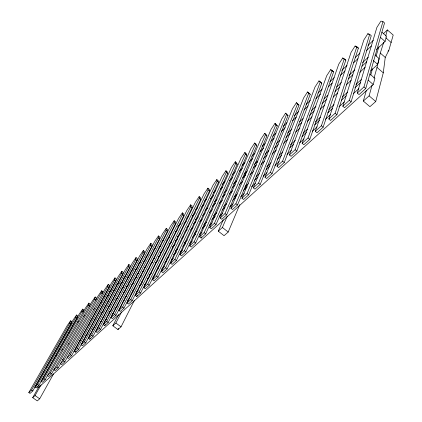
<?xml version="1.0" encoding="UTF-8"?>
<svg xmlns="http://www.w3.org/2000/svg" width="422" height="422" viewBox="0 0 422 422"><rect width="100%" height="100%" fill="white"/><g stroke="black" fill="none" stroke-linecap="round" stroke-linejoin="round"><path stroke-width="0.63" d="M175.452 223.686L175.483 221.74L174.186 220.732L170.472 226.208L135.304 295.437L136.749 296.513L140.595 293.021L175.452 223.686L174.149 222.674L174.186 220.732M167.418 231.398L167.508 229.415L166.221 228.423L162.528 233.862L127.011 303.001L128.441 304.062L132.191 300.654L167.418 231.398L166.12 230.401L166.221 228.423M159.553 238.947L159.706 236.927L158.429 235.945L154.753 241.347L118.909 310.386L120.328 311.431L123.989 308.102L159.553 238.947L158.271 237.961L158.429 235.945M151.862 246.332L152.068 244.28L150.802 243.309L147.146 248.674L111.002 317.597L112.405 318.626L115.981 315.376L151.862 246.332L150.585 245.361L150.802 243.309M144.329 253.559L144.593 251.475L143.338 250.52L139.703 255.843L103.279 324.639L104.667 325.657L108.164 322.482L144.329 253.559L143.069 252.599L143.338 250.52M366.391 90.282L363.326 101.053L369.909 106.682L375.733 101.528L383.271 72.842L385.254 57.418L388.836 50.371L393.204 35.058L387.38 29.925L383.192 33.897M136.96 260.638L137.271 258.517L136.032 257.578L132.413 262.864L95.731 331.523L97.107 332.525L100.52 329.418L136.96 260.638L135.71 259.688L136.032 257.578M129.744 267.564L130.108 265.417L128.874 264.488L125.276 269.737L88.356 338.249L89.717 339.235L93.056 336.202L129.744 267.564L128.504 266.63L128.874 264.488M122.675 274.347L123.087 272.174L121.863 271.256L118.287 276.468L81.145 344.821L82.49 345.797L85.756 342.833L122.675 274.347L121.446 273.424L121.863 271.256M115.755 280.994L116.208 278.794L114.995 277.887L111.434 283.062L74.093 351.252L75.427 352.212L78.624 349.316L115.755 280.994L114.531 280.081L114.995 277.887M108.269 284.386L107.758 286.607L70.31 354.696L67.198 357.539L68.522 358.489L71.645 355.651L108.971 287.503L109.467 285.283L108.269 284.386L104.725 289.529L64.819 361.854L61.765 364.629L60.451 363.69L63.5 360.91L101.122 292.995L101.67 290.758L102.862 291.639L102.324 293.886L101.122 292.995M374.024 78.149L376.999 67.399L380.291 53.082L383.772 42.2M94.618 299.261L95.208 296.998L96.39 297.874L95.81 300.137L94.618 299.261L56.833 366.987L53.847 369.709L55.15 370.637L58.141 367.921L98.147 295.859L101.67 290.758M88.24 305.401L88.868 303.123L90.039 303.982L89.422 306.272L88.24 305.401L50.308 372.937L47.385 375.601L48.678 376.514L51.6 373.855L91.701 302.068L95.208 296.998M36.783 386.647L38.307 387.718L373.238 84.5L374.926 78.371L369.909 74.04M376.445 49.58L385.086 41.456L386.526 36.229L381.91 32.167M370.912 70.643L377.695 64.387L379.267 58.711L374.942 54.939M363.326 101.053L369.118 95.857L372.098 85.107M385.661 36.123L387.38 29.925M83.814 309.975L83.155 312.285L81.984 311.425L82.649 309.126L83.814 309.975L82.775 311.478M370.722 75.069L372.521 68.733M376.129 56.057L378.919 46.652M365.774 88.483L384.542 22.973L382.96 21.575L380.918 21.1L376.888 27.419L357.255 93.062L359.043 94.597L365.774 88.483L363.975 86.937L382.96 21.575M77.015 318.177L77.706 315.856L76.551 315.012L73.101 319.981L34.868 387.016L36.134 387.908L38.94 385.36L77.015 318.177L75.855 317.333L76.551 315.012M351.104 101.807L371.281 35.701L369.714 34.33L367.836 33.734L363.817 40.011L342.822 106.223L344.589 107.726L351.104 101.807L349.326 100.294L369.714 34.33M45.534 368.612L70.991 323.964L71.714 321.622L70.569 320.789L67.14 325.726L28.796 392.55L30.057 393.431L32.805 390.93L44.88 369.756M28.796 392.55L31.544 390.049L69.836 323.125L70.569 320.789M244.739 189.715L246.596 184.878M336.898 114.71L358.394 48.076L356.843 46.726L355.113 46.019L351.104 52.249L328.833 118.978L330.584 120.449L336.898 114.71L335.142 113.228L356.843 46.726M323.131 127.217L345.855 60.109L342.738 57.972L338.745 64.16L315.276 131.337L317.006 132.777L323.131 127.217L321.39 125.767L344.32 58.785M309.78 139.344L333.66 71.814L330.695 69.598L326.712 75.744L302.131 143.322L303.84 144.741L309.78 139.344L308.06 137.92L332.14 70.516M296.83 151.108L321.791 83.208L318.969 80.924L315.002 87.022L289.376 154.953L291.069 156.34L296.83 151.108L295.131 149.71L320.287 81.931M284.259 162.523L310.233 94.301L307.548 91.949L303.597 98.004L276.996 166.242L278.668 167.603L284.259 162.523L282.582 161.151L308.746 93.046L307.548 91.949M272.058 173.611L298.976 105.11L296.429 102.688L292.488 108.702L264.974 177.203L266.625 178.543L272.058 173.611L270.397 172.26L297.505 103.87L296.429 102.688M260.205 184.372L288.01 115.633L285.588 113.159L281.664 119.125L253.295 187.853L254.93 189.167L260.205 184.372L258.565 183.053L286.554 114.42L285.588 113.159M235.244 197.818L236.695 194.268M141.328 284.307L142.32 281.912M248.69 194.837L277.323 125.893L275.017 123.361L271.114 129.29L241.943 198.208L243.557 199.495L248.69 194.837L247.065 193.534L275.877 124.701L275.017 123.361M223.249 219.799L218.285 231.172L224.061 235.692L228.191 232.047L239.78 204.612M237.491 205.008L266.904 135.9L266.134 134.481L264.715 133.315L260.822 139.197L230.903 208.273L232.501 209.539L237.491 205.008L235.882 203.731L265.47 134.724L264.715 133.315M218.285 231.172L222.383 227.49L227.273 216.212M226.603 214.898L256.74 145.653L256.07 144.171L254.661 143.021L250.789 148.86L220.168 218.058L221.75 219.303L226.603 214.898L225.016 213.643L255.321 144.498L254.661 143.021M216.011 224.52L246.823 155.175L246.248 153.624L244.855 152.495L240.994 158.292L209.723 227.585L211.29 228.808L216.011 224.52L214.439 223.285L245.419 154.035L244.855 152.495M205.699 233.883L237.148 164.459L236.663 162.85L235.281 161.737L231.441 167.497L199.553 236.853L201.104 238.061L205.699 233.883L204.142 232.67L235.756 163.34L235.281 161.737M201.104 238.061L201.653 236.863M243.937 177.145L246.627 171.274M195.666 243.003L227.706 173.526L227.3 171.859L225.934 170.762L222.109 176.48L189.652 245.884L191.187 247.07L195.666 243.003L194.12 241.806L226.324 172.419L225.934 170.762M185.886 251.881L218.485 182.378L218.158 180.658L216.802 179.577L212.999 185.253L180.009 254.677L181.523 255.843L185.886 251.881L184.361 250.705L217.114 181.291L216.802 179.577M176.364 260.532L209.476 191.024L209.228 189.256L207.888 188.191L204.1 193.825L170.609 263.249L172.113 264.394L176.364 260.532L174.85 259.377L208.12 189.953L207.888 188.191M167.08 268.967L200.677 199.474L200.503 197.654L199.173 196.605L195.407 202.201L161.447 271.599L162.934 272.728L167.08 268.967L165.588 267.828L199.332 198.414L199.173 196.605M158.028 277.185L192.079 207.724L191.973 205.862L190.654 204.828L186.904 210.383L152.516 279.744L153.988 280.857L158.028 277.185L156.551 276.067L190.749 206.685L190.654 204.828M149.203 285.203L183.67 215.795L183.639 213.891L182.33 212.867L178.596 218.385L143.807 287.688L145.263 288.78L149.203 285.203L147.742 284.101L143.807 287.688M147.742 284.101L182.351 214.766L182.33 212.867M136.749 296.513L137.34 295.342M135.304 295.437L139.144 291.934L174.149 222.674M118.571 314.648L112.816 325.779L117.96 329.55L121.035 326.828L134.396 300.422M117.96 329.55L118.54 328.416M127.011 303.001L130.757 299.583L166.12 230.401M112.816 325.779L115.876 323.036L121.594 311.921M118.909 310.386L122.57 307.047L158.271 237.961M111.002 317.597L114.573 314.337L150.585 245.361M103.279 324.639L106.766 321.458L143.069 252.599M104.667 325.657L105.278 324.497M95.731 331.523L99.138 328.411L135.71 259.688M88.356 338.249L91.685 335.205L128.504 266.63M89.717 339.235L90.334 338.085M81.145 344.821L84.4 341.852L121.446 273.424M74.093 351.252L77.279 348.345L114.531 280.081M75.427 352.212L76.06 351.057M39.241 386.067L32.679 397.666L37.305 400.9L39.684 398.795L53.536 373.939M82.649 309.126L79.183 314.126L41.061 381.372L42.337 382.269L45.201 379.668L85.381 308.155L88.868 303.123M41.061 381.372L43.92 378.761L81.984 311.425M32.679 397.666L35.047 395.546L41.087 384.838M245.277 187.104L245.92 185.96M34.868 387.016L37.669 384.463L75.855 317.333M102.161 292.662L102.862 291.639M71.028 322.608L71.714 321.622M77.511 322.202L78.466 321.29M83.714 316.289L84.669 315.382M103.274 297.652L104.229 296.745M109.477 291.744L111.387 289.925M116.155 285.377L119.02 282.65M123.314 278.557L125.698 276.289M130.947 271.288L133.331 269.014M138.58 264.014L140.489 262.194M145.738 257.193L148.122 254.92M153.851 249.465L155.755 247.645M161.958 241.737L163.393 240.371M170.071 234.01L171.981 232.19M177.704 226.735L181.043 223.554M186.772 218.1L188.676 216.28M195.834 209.46L197.744 207.64M204.422 201.278L206.332 199.458M213.49 192.638L215.874 190.369M222.077 184.456L224.937 181.729M232.095 174.908L235.434 171.728M242.112 165.366L244.976 162.639M251.654 156.272L254.999 153.091M262.152 146.27L265.016 143.543M272.649 136.269L275.988 133.088M283.146 126.268L286.96 122.633M294.118 115.813L298.412 111.719M306.045 104.445L310.339 100.357M317.977 93.083L322.271 88.989M329.904 81.715L334.198 77.627M341.831 70.353L347.079 65.352M355.187 57.624L359.961 53.077M368.074 45.349L373.317 40.348M68.211 333.58L69.166 332.673M93.552 309.537L94.507 308.63M100.246 303.186L101.676 301.825M106.935 296.835L108.37 295.474M113.154 290.937L115.064 289.123M120.323 284.133L122.718 281.864M127.497 277.328L130.366 274.606M135.626 269.616L137.535 267.806M143.274 262.363L145.189 260.548M150.923 255.104L152.358 253.743M159.052 247.392L160.967 245.578M166.701 240.134L169.57 237.412M175.309 231.968L177.219 230.154M183.913 223.802L186.302 221.534M192.042 216.09L195.386 212.915M201.605 207.017L203.995 204.749M210.209 198.852L213.558 195.676M220.252 189.325L222.642 187.057M229.336 180.706L232.68 177.53M239.374 171.179L242.244 168.462M249.418 161.658L252.762 158.482M259.936 151.677L263.761 148.048M270.929 141.243L274.279 138.068M281.448 131.263L285.272 127.634M292.446 120.829L296.27 117.2M303.919 109.942L308.224 105.859M315.872 98.6L320.657 94.064M328.305 86.805L332.13 83.176M340.259 75.464L345.038 70.933M353.647 62.767L357.946 58.684M366.554 50.519L371.334 45.982M107.13 302.658L108.09 301.756M114.33 295.891L115.29 294.989M121.531 289.123L123.451 287.319M128.731 282.355L131.131 280.102M136.892 274.685L138.812 272.881M144.572 267.469L146.012 266.113M153.212 259.351L154.652 257.995M160.413 252.583L163.293 249.877M169.053 244.459L171.453 242.207M177.219 236.795L180.579 233.635M186.819 227.769L188.739 225.965M195.46 219.651L198.34 216.945M205.06 210.625L207.94 207.919M214.661 201.605L217.061 199.348M223.781 193.033L227.142 189.874M233.382 184.013L236.742 180.853M243.948 174.086L247.308 170.931M254.028 164.612L257.868 161.004M265.069 154.236L268.909 150.628M276.589 143.411L279.95 140.252M287.63 133.035L291.95 128.974M299.631 121.758L302.991 118.598M311.636 110.48L315.957 106.418M324.117 98.748L327.957 95.14M336.598 87.022L341.398 82.512M349.078 75.29L354.839 69.878M362.519 62.662L368.279 57.244M58.785 350.112L59.75 349.216M91.025 319.923L91.991 319.021M104.503 307.306L105.943 305.955M112.199 300.095L113.645 298.744M119.421 293.337L120.861 291.987M126.157 287.029L129.042 284.328M133.853 279.818L136.744 277.117M142.515 271.71L143.96 270.36M150.216 264.499L152.622 262.247M158.398 256.84L160.803 254.587M167.059 248.727L168.985 246.928M175.241 241.067L177.646 238.815M184.862 232.058L187.268 229.805M193.524 223.945L195.929 221.692M202.665 215.384L205.076 213.131M212.292 206.374L215.658 203.219M222.399 196.91L225.285 194.204M232.021 187.895L235.392 184.741M242.608 177.984L245.493 175.278M253.195 168.072L256.565 164.918M263.302 158.609L267.147 155.001M274.369 148.243L278.219 144.64M285.916 137.43L290.246 133.373M297.948 126.162L301.799 122.559M309.495 115.348L314.306 110.844M322.007 103.633L326.818 99.128M334.999 91.468L339.33 87.412M348.472 78.851L352.803 74.794M361.949 66.233L366.76 61.728M55.519 355.883L56.485 354.986M61.786 350.038L62.751 349.142M68.058 344.199L69.023 343.297M88.309 325.32L89.274 324.423M94.095 319.929L96.026 318.13M100.847 313.636L103.258 311.389M108.085 306.894L110.975 304.199M115.797 299.704L117.727 297.906M123.514 292.515L125.445 290.716M131.231 285.325L133.642 283.078M138.943 278.13L141.359 275.882M147.626 270.043L149.072 268.693M155.343 262.853L158.234 260.158M164.021 254.761L165.952 252.963M172.218 247.123L175.114 244.428M181.866 238.135L183.797 236.336M190.544 230.043L192.954 227.796M199.706 221.503L202.117 219.255M209.354 212.514L212.245 209.818M218.997 203.525L222.373 200.381M229.125 194.088L232.501 190.944M239.253 184.651L242.629 181.507M249.861 174.766L253.237 171.617M260.954 164.427L264.33 161.283M272.042 154.088L276.384 150.047M283.616 143.306L287.477 139.708M295.674 132.07L300.016 128.024M307.248 121.283L312.069 116.788M320.266 109.145L324.608 105.104M333.29 97.013L337.626 92.967M346.309 84.88L351.13 80.386M359.813 72.294L365.114 67.351M387.939 51.199L388.836 50.371M81.293 337.837L82.264 336.941M95.34 324.877L96.306 323.985M102.604 318.177L104.055 316.838M108.897 312.37L111.804 309.685M117.131 304.774L118.587 303.429M124.88 297.621L126.336 296.281M132.629 290.473L135.051 288.242M141.349 282.429L142.8 281.089M149.098 275.281L151.519 273.05M157.817 267.237L159.753 265.454M166.532 259.198L168.953 256.961M175.251 251.153L177.673 248.922M183.971 243.109L187.357 239.986M194.141 233.73L197.042 231.045M203.826 224.794L206.733 222.109M213.511 215.858L216.903 212.73M223.681 206.474L226.588 203.794M233.851 197.09L237.243 193.962M244.992 186.814L248.384 183.686M256.133 176.538L259.519 173.41M266.788 166.706L271.146 162.686M279.38 155.09L282.766 151.962M290.515 144.815L295.363 140.347M303.112 133.194L307.469 129.174M315.218 122.027L320.546 117.11M328.78 109.514L334.108 104.598M342.337 97.002L347.665 92.091M355.899 84.495L361.227 79.579M79.426 341.256L80.396 340.364M85.729 335.458L87.67 333.675M92.518 329.213L94.945 326.981M100.278 322.076L101.734 320.736M108.037 314.939L109.008 314.047M114.826 308.693L117.253 306.462M123.071 301.108L124.527 299.768M130.831 293.97L133.257 291.739M139.561 285.942L141.011 284.602M147.32 278.805L149.741 276.574M156.53 270.328L158.472 268.54M164.775 262.742L166.716 260.96M173.505 254.714L176.417 252.034M182.721 246.237L185.627 243.563M192.421 237.317L195.813 234.194M202.117 228.392L205.514 225.269M211.818 219.472L215.209 216.349M221.998 210.103L224.91 207.424M232.67 200.286L235.582 197.612M243.341 190.475L247.218 186.904M254.492 180.215L257.889 177.092M266.129 169.507L270.011 165.936M277.286 159.247L281.648 155.233M289.893 147.647L293.29 144.524M302.02 136.496L306.383 132.482M314.627 124.896L319.475 120.434M327.72 112.853L332.568 108.391M341.298 100.362L346.151 95.9M354.876 87.871L360.699 82.517M62.451 359.871L63.427 358.98M69.255 353.641L70.231 352.755M76.06 347.417L77.036 346.525M82.865 341.192L84.326 339.858M89.67 334.962L91.131 333.628M97.445 327.847L98.421 326.96M104.25 321.622L106.682 319.396M112.03 314.506L113.486 313.171M120.291 306.947L121.262 306.055M127.581 300.274L129.528 298.496M136.327 292.272L138.274 290.489M144.593 284.708L146.049 283.373M152.854 277.148L155.285 274.922M161.605 269.141L164.522 266.477M171.321 260.247L173.268 258.47M180.073 252.245L182.504 250.019M189.794 243.346L192.221 241.126M199.511 234.453L201.943 232.232M209.233 225.559L212.15 222.89M219.44 216.222L222.842 213.105M229.647 206.88L233.049 203.768M240.825 196.652L244.227 193.54M251.517 186.867L255.405 183.312M263.186 176.196L267.073 172.635M274.849 165.519L279.222 161.515M286.997 154.405L291.375 150.401M299.636 142.836L304.009 138.838M312.275 131.274L317.133 126.827M325.394 119.268L330.743 114.378M339.003 106.813L344.352 101.924M353.583 93.473L358.932 88.583M152.516 279.744L156.551 276.067M161.447 271.599L165.588 267.828M170.609 263.249L174.85 259.377M180.009 254.677L184.361 250.705M189.652 245.884L194.12 241.806M199.553 236.853L204.142 232.67M209.723 227.585L214.439 223.285M220.168 218.058L225.016 213.643M230.903 208.273L235.882 203.731M241.943 198.208L247.065 193.534M253.295 187.853L258.565 183.053M264.974 177.203L270.397 172.26M276.996 166.242L282.582 161.151M289.376 154.953L295.131 149.71M302.131 143.322L308.06 137.92M315.276 131.337L321.39 125.767M328.833 118.978L335.142 113.228M342.822 106.223L349.326 100.294M357.255 93.062L363.975 86.937M356.648 47.354L358.394 48.076M344.79 59.555L345.855 60.109M332.198 70.891L333.66 71.814M31.544 390.049L32.805 390.93M35.047 395.546L39.684 398.795M37.669 384.463L38.94 385.36M43.92 378.761L45.201 379.668M50.308 372.937L51.6 373.855M56.833 366.987L58.141 367.921M63.5 360.91L64.819 361.854M70.31 354.696L71.645 355.651M77.279 348.345L78.624 349.316M84.4 341.852L85.756 342.833M91.685 335.205L93.056 336.202M69.836 323.125L70.991 323.964M99.138 328.411L100.52 329.418M106.766 321.458L108.164 322.482M114.573 314.337L115.981 315.376M115.876 323.036L121.035 326.828M122.57 307.047L123.989 308.102M130.757 299.583L132.191 300.654M107.758 286.607L108.971 287.503M139.144 291.934L140.595 293.021M321.791 83.208L318.969 80.924M182.351 214.766L183.67 215.795M222.383 227.49L228.191 232.047M190.749 206.685L192.079 207.724M199.332 198.414L200.677 199.474M208.12 189.953L209.476 191.024M217.114 181.291L218.485 182.378M226.324 172.419L227.706 173.526M235.756 163.34L237.148 164.459M256.74 161.462L257.684 162.227M245.419 154.035L246.823 155.175M255.321 144.498L256.74 145.653M265.47 134.724L266.904 135.9M275.877 124.701L277.323 125.893M286.554 114.42L288.01 115.633M297.505 103.87L298.976 105.11M308.746 93.046L310.233 94.301M330.695 69.598L331.824 70.564M369.118 95.857L375.733 101.528M342.738 57.972L343.877 58.953M368.169 80.133L373.238 84.5M373.317 60.583L377.695 64.387M355.113 46.019L355.883 46.684M376.999 67.399L383.271 72.842M380.291 53.082L385.254 57.418M380.417 37.363L385.086 41.456M367.836 33.734L368.612 34.414M385.813 37.795L391.231 42.559"/></g></svg>
